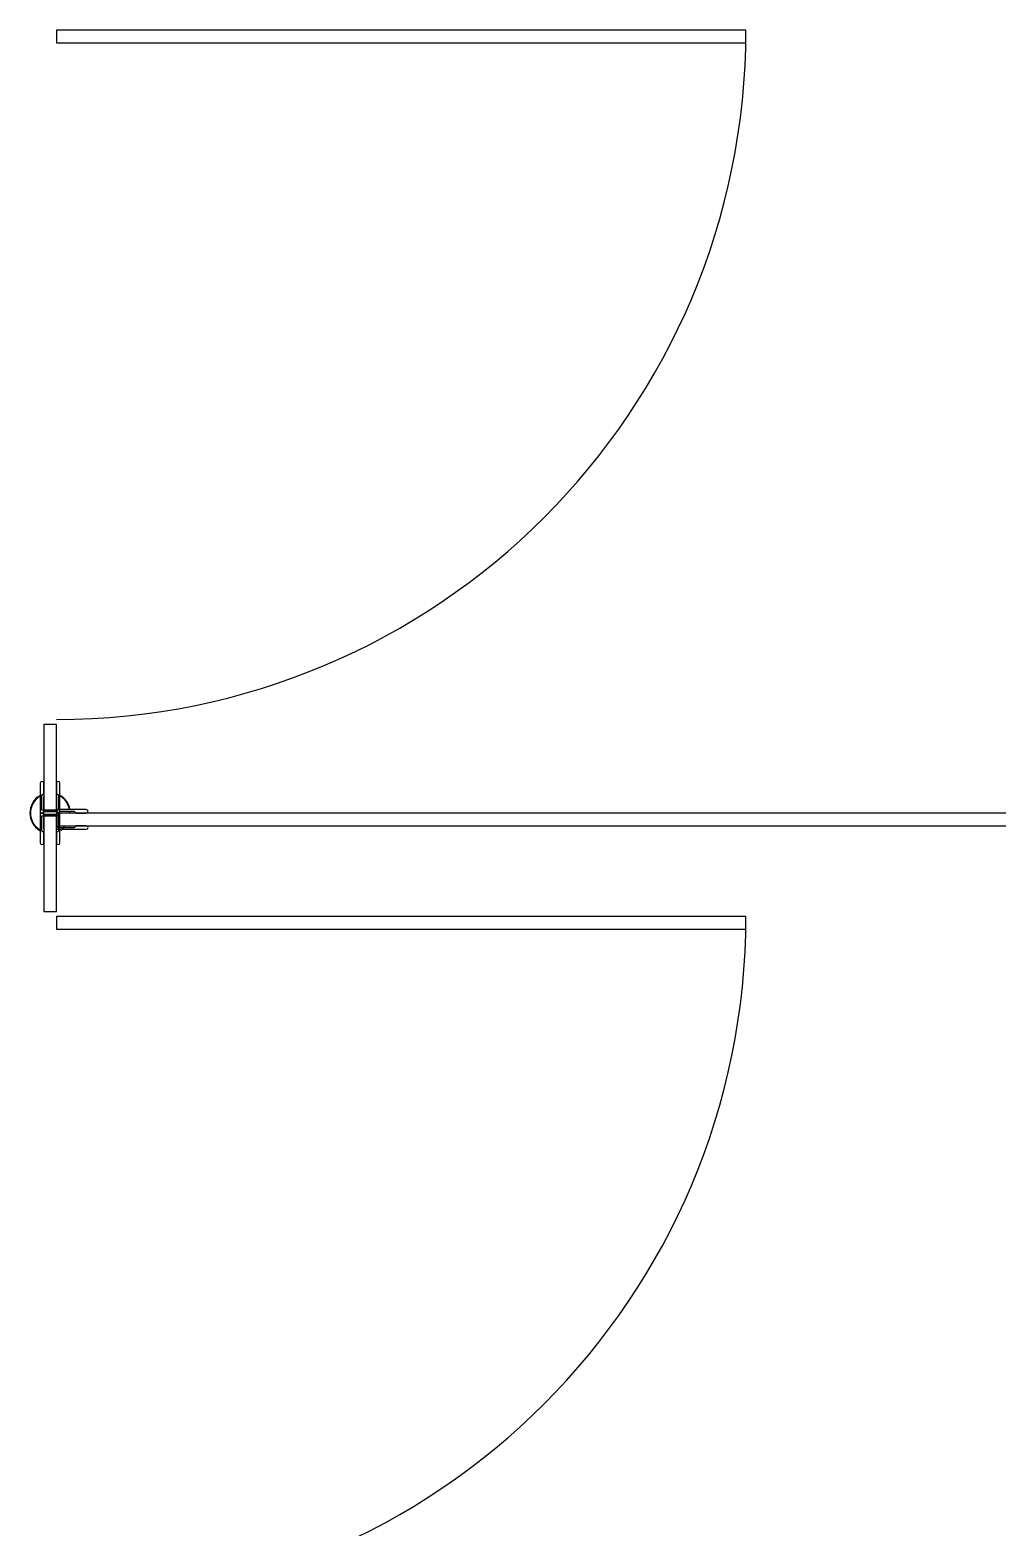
# Model space of a CAD drawing. Header units: millimetres. Extents: x -145636 to 131102, y -135903 to -7470.
# Drawn here: x 25831 to 26813, y -115773 to -114253 of the extents above; entities that cross this region are included whole.
import ezdxf

# ---------------------------------------------------------------- set-up
doc = ezdxf.new("R2010")
doc.units = ezdxf.units.MM
doc.layers.add('M_ARCHI', color=8, linetype='Continuous')

# ---------------------------------------------------------------- blocks, each defined once
blk = doc.blocks.new('RF Archi 21.10.2024')
at = {"layer": 'M_ARCHI', "color": 8}
for p, q in [((-139848, -130658.5), (-140548, -130658.5)), ((-140548, -130658.5), (-140548, -130671.5)), ((-139848, -130671.5), (-139848, -130658.5)), ((-140548, -130671.5), (-139848, -130671.5)), ((-140548, -131363.5), (-140561, -131363.5)), ((-140561, -131363.5), (-140561, -131450.5)), ((-140548, -131450.5), (-140548, -131363.5)), ((-140564.5, -131423.2), (-140564.5, -131453.5)), ((-140563, -131435.5), (-140561, -131433.5)), ((-140561, -131433.5), (-140561, -131423.2)), ((-140548, -131423.2), (-140548, -131433.5)), ((-140548, -131433.5), (-140546, -131435.5)), ((-140544.5, -131453.5), (-140544.5, -131423.2)), ((-140574.1, -131449.5), (-140574.3, -131450.3)), ((-140574.1, -131449.5), (-140574.3, -131450.3)), ((-140573.9, -131448.7), (-140574.1, -131449.5)), ((-140573.9, -131448.7), (-140574.1, -131449.5)), ((-140573.7, -131447.9), (-140573.9, -131448.7)), ((-140573.7, -131447.9), (-140573.9, -131448.7)), ((-140573.5, -131447.2), (-140573.7, -131447.9)), ((-140573.5, -131447.2), (-140573.7, -131447.9)), ((-140573.2, -131446.4), (-140573.5, -131447.2)), ((-140573.2, -131446.4), (-140573.5, -131447.2)), ((-140572.9, -131445.7), (-140573.2, -131446.4)), ((-140572.9, -131445.7), (-140573.2, -131446.4)), ((-140572.6, -131445), (-140572.9, -131445.7)), ((-140572.6, -131445), (-140572.9, -131445.7)), ((-140572.2, -131444.2), (-140572.6, -131445)), ((-140572.2, -131444.2), (-140572.6, -131445)), ((-140571.9, -131443.5), (-140572.2, -131444.2)), ((-140571.9, -131443.5), (-140572.2, -131444.2)), ((-140571.5, -131442.9), (-140571.9, -131443.5)), ((-140571.5, -131442.9), (-140571.9, -131443.5)), ((-140571, -131442.2), (-140571.5, -131442.9)), ((-140571, -131442.2), (-140571.5, -131442.9)), ((-140570.5, -131441.5), (-140571, -131442.2)), ((-140570.5, -131441.5), (-140571, -131442.2)), ((-140570.1, -131440.9), (-140570.5, -131441.5)), ((-140570.1, -131440.9), (-140570.5, -131441.5)), ((-140569.5, -131440.3), (-140570.1, -131440.9)), ((-140569.5, -131440.3), (-140570.1, -131440.9)), ((-140569, -131439.7), (-140569.5, -131440.3)), ((-140569, -131439.7), (-140569.5, -131440.3)), ((-140568.4, -131439.1), (-140569, -131439.7)), ((-140568.4, -131439.1), (-140569, -131439.7)), ((-140567.9, -131438.6), (-140568.4, -131439.1)), ((-140567.9, -131438.6), (-140568.4, -131439.1)), ((-140567.3, -131438.1), (-140567.9, -131438.6)), ((-140567.3, -131438.1), (-140567.9, -131438.6)), ((-140566.6, -131437.6), (-140567.3, -131438.1)), ((-140566.6, -131437.6), (-140567.3, -131438.1)), ((-140566, -131437.1), (-140566.6, -131437.6)), ((-140566, -131437.1), (-140566.6, -131437.6)), ((-140565.3, -131436.6), (-140566, -131437.1)), ((-140565.3, -131436.6), (-140566, -131437.1)), ((-140564.6, -131436.2), (-140565.3, -131436.6)), ((-140564.6, -131436.2), (-140565.3, -131436.6)), ((-140562.5, -131435.1), (-140563.2, -131435.5)), ((-140562.5, -131435.1), (-140563.2, -131435.5)), ((-140563, -131450.5), (-140563, -131435.5)), ((-140561.8, -131434.8), (-140562.5, -131435.1)), ((-140561.8, -131434.8), (-140562.5, -131435.1)), ((-140561, -131434.6), (-140561.8, -131434.8)), ((-140561, -131434.6), (-140561.8, -131434.8)), ((-140547.3, -131434.8), (-140548, -131434.6)), ((-140547.3, -131434.8), (-140548, -131434.6)), ((-140546.5, -131435.1), (-140547.3, -131434.8)), ((-140546.5, -131435.1), (-140547.3, -131434.8)), ((-140545.8, -131435.5), (-140546.5, -131435.1)), ((-140545.8, -131435.5), (-140546.5, -131435.1)), ((-140546, -131435.5), (-140546, -131450.5)), ((-140543.7, -131436.6), (-140544.4, -131436.2)), ((-140543.7, -131436.6), (-140544.4, -131436.2)), ((-140543, -131437.1), (-140543.7, -131436.6)), ((-140543, -131437.1), (-140543.7, -131436.6)), ((-140542.4, -131437.6), (-140543, -131437.1)), ((-140542.4, -131437.6), (-140543, -131437.1)), ((-140541.8, -131438.1), (-140542.4, -131437.6)), ((-140541.8, -131438.1), (-140542.4, -131437.6)), ((-140541.2, -131438.6), (-140541.8, -131438.1)), ((-140541.2, -131438.6), (-140541.8, -131438.1)), ((-140540.6, -131439.1), (-140541.2, -131438.6)), ((-140540.6, -131439.1), (-140541.2, -131438.6)), ((-140540, -131439.7), (-140540.6, -131439.1)), ((-140540, -131439.7), (-140540.6, -131439.1)), ((-140539.5, -131440.3), (-140540, -131439.7)), ((-140539.5, -131440.3), (-140540, -131439.7)), ((-140539, -131440.9), (-140539.5, -131440.3)), ((-140539, -131440.9), (-140539.5, -131440.3)), ((-140538.5, -131441.5), (-140539, -131440.9)), ((-140538.5, -131441.5), (-140539, -131440.9)), ((-140538, -131442.2), (-140538.5, -131441.5)), ((-140538, -131442.2), (-140538.5, -131441.5)), ((-140537.6, -131442.8), (-140538, -131442.2)), ((-140537.6, -131442.8), (-140538, -131442.2)), ((-140537.1, -131443.5), (-140537.6, -131442.8)), ((-140537.1, -131443.5), (-140537.6, -131442.8)), ((-140536.8, -131444.2), (-140537.1, -131443.5)), ((-140536.8, -131444.2), (-140537.1, -131443.5)), ((-140536.4, -131445), (-140536.8, -131444.2)), ((-140536.4, -131445), (-140536.8, -131444.2)), ((-140536.1, -131445.7), (-140536.4, -131445)), ((-140536.1, -131445.7), (-140536.4, -131445)), ((-140535.8, -131446.4), (-140536.1, -131445.7)), ((-140535.8, -131446.4), (-140536.1, -131445.7)), ((-140535.5, -131447.2), (-140535.8, -131446.4)), ((-140535.5, -131447.2), (-140535.8, -131446.4)), ((-140535.3, -131447.9), (-140535.5, -131447.2)), ((-140535.3, -131447.9), (-140535.5, -131447.2)), ((-140535.1, -131448.7), (-140535.3, -131447.9)), ((-140535.1, -131448.7), (-140535.3, -131447.9)), ((-140534.9, -131449.5), (-140535.1, -131448.7)), ((-140534.9, -131449.5), (-140535.1, -131448.7)), ((-140534.8, -131450.3), (-140534.9, -131449.5)), ((-140534.8, -131450.3), (-140534.9, -131449.5)), ((-140574.4, -131451.9), (-140574.5, -131452.7)), ((-140574.4, -131451.9), (-140574.5, -131452.7)), ((-140574.5, -131452.7), (-140574.5, -131453.5)), ((-140574.5, -131452.7), (-140574.5, -131453.5)), ((-140574.5, -131453.5), (-140574.5, -131454.3)), ((-140574.5, -131453.5), (-140574.5, -131454.3)), ((-140574.5, -131454.3), (-140574.4, -131455.1)), ((-140574.5, -131454.3), (-140574.4, -131455.1)), ((-140574.3, -131450.3), (-140574.4, -131451.1)), ((-140574.3, -131450.3), (-140574.4, -131451.1)), ((-140574.4, -131451.1), (-140574.4, -131451.9)), ((-140574.4, -131451.1), (-140574.4, -131451.9)), ((-140574.4, -131455.1), (-140574.4, -131455.9)), ((-140574.4, -131455.1), (-140574.4, -131455.9)), ((-140574.4, -131455.9), (-140574.3, -131456.7)), ((-140574.4, -131455.9), (-140574.3, -131456.7)), ((-140574.3, -131456.7), (-140574.1, -131457.4)), ((-140574.3, -131456.7), (-140574.1, -131457.4)), ((-140574.1, -131457.4), (-140573.9, -131458.2)), ((-140574.1, -131457.4), (-140573.9, -131458.2)), ((-140573.9, -131458.2), (-140573.7, -131459)), ((-140573.9, -131458.2), (-140573.7, -131459)), ((-140573.7, -131459), (-140573.5, -131459.8)), ((-140573.7, -131459), (-140573.5, -131459.8)), ((-140573.5, -131459.8), (-140573.2, -131460.5)), ((-140573.5, -131459.8), (-140573.2, -131460.5)), ((-140573.2, -131460.5), (-140572.9, -131461.3)), ((-140573.2, -131460.5), (-140572.9, -131461.3)), ((-140572.9, -131461.3), (-140572.6, -131462)), ((-140572.9, -131461.3), (-140572.6, -131462)), ((-140572.6, -131462), (-140572.2, -131462.7)), ((-140572.6, -131462), (-140572.2, -131462.7)), ((-140572.2, -131462.7), (-140571.9, -131463.4)), ((-140572.2, -131462.7), (-140571.9, -131463.4)), ((-140571.9, -131463.4), (-140571.5, -131464.1)), ((-140571.9, -131463.4), (-140571.5, -131464.1)), ((-140571.5, -131464.1), (-140571, -131464.8)), ((-140571.5, -131464.1), (-140571, -131464.8)), ((-140571, -131464.8), (-140570.5, -131465.4)), ((-140571, -131464.8), (-140570.5, -131465.4)), ((-140564.5, -131453.5), (-140563, -131453.5)), ((-140563, -131453.5), (-140564.5, -131453.5)), ((-140564.5, -131453.5), (-140564.5, -131483.7)), ((-140546, -131450.5), (-140563, -131450.5)), ((-140563, -131453.5), (-140561, -131452)), ((-140561, -131455), (-140563, -131453.5)), ((-140563, -131471.5), (-140563, -131456.5)), ((-140563, -131456.5), (-140546, -131456.5)), ((-140561, -131450.5), (-140548, -131450.5)), ((-140561, -131452), (-140548, -131452)), ((-140548, -131455), (-140561, -131455)), ((-140548, -131456.5), (-140561, -131456.5)), ((-140561, -131456.5), (-140561, -131553.5)), ((-140517.8, -131450), (-140548, -131450)), ((-140548, -131450), (-140548, -131451.5)), ((-140548, -131451.5), (-140546.5, -131453.5)), ((-140548, -131452), (-140546, -131453.5)), ((-140546, -131453.5), (-140548, -131455)), ((-140548, -131553.5), (-140548, -131456.5)), ((-140546.5, -131453.5), (-140546.5, -131466.5)), ((-140546, -131453.5), (-140544.5, -131453.5)), ((-140544.5, -131453.5), (-140546, -131453.5)), ((-140546, -131456.5), (-140546, -131471.5)), ((-140545, -131468.5), (-140545, -131451.5)), ((-140545, -131451.5), (-140530, -131451.5)), ((-138764, -131453.5), (-140545, -131453.5)), ((-140545, -131453.5), (-140545, -131466.5)), ((-140544.5, -131483.7), (-140544.5, -131453.5)), ((-140534.5, -131452.7), (-140534.6, -131451.9)), ((-140534.5, -131452.7), (-140534.6, -131451.9)), ((-140534.5, -131453.5), (-140534.5, -131452.7)), ((-140534.5, -131453.5), (-140534.5, -131452.7)), ((-140530, -131451.5), (-140528, -131453.5)), ((-140528, -131453.5), (-140517.8, -131453.5)), ((-140570.5, -131465.4), (-140570.1, -131466)), ((-140570.5, -131465.4), (-140570.1, -131466)), ((-140570.1, -131466), (-140569.5, -131466.7)), ((-140570.1, -131466), (-140569.5, -131466.7)), ((-140569.5, -131466.7), (-140569, -131467.2)), ((-140569.5, -131466.7), (-140569, -131467.2)), ((-140569, -131467.2), (-140568.4, -131467.8)), ((-140569, -131467.2), (-140568.4, -131467.8)), ((-140568.4, -131467.8), (-140567.9, -131468.4)), ((-140568.4, -131467.8), (-140567.9, -131468.4)), ((-140567.9, -131468.4), (-140567.2, -131468.9)), ((-140567.9, -131468.4), (-140567.2, -131468.9)), ((-140567.2, -131468.9), (-140566.6, -131469.4)), ((-140567.2, -131468.9), (-140566.6, -131469.4)), ((-140566.6, -131469.4), (-140566, -131469.9)), ((-140566.6, -131469.4), (-140566, -131469.9)), ((-140566, -131469.9), (-140565.3, -131470.3)), ((-140566, -131469.9), (-140565.3, -131470.3)), ((-140565.3, -131470.3), (-140564.6, -131470.7)), ((-140565.3, -131470.3), (-140564.6, -131470.7)), ((-140563.2, -131471.5), (-140562.5, -131471.8)), ((-140563.2, -131471.5), (-140562.5, -131471.8)), ((-140561, -131473.5), (-140563, -131471.5)), ((-140562.5, -131471.8), (-140561.8, -131472.1)), ((-140562.5, -131471.8), (-140561.8, -131472.1)), ((-140561.8, -131472.1), (-140561, -131472.4)), ((-140561.8, -131472.1), (-140561, -131472.4)), ((-140561, -131483.7), (-140561, -131473.5)), ((-140546.5, -131466.5), (-140548, -131468.5)), ((-140548, -131468.5), (-140548, -131470)), ((-140548, -131470), (-140517.8, -131470)), ((-140546, -131471.5), (-140548, -131473.5)), ((-140548, -131472.4), (-140547.3, -131472.1)), ((-140548, -131472.4), (-140547.3, -131472.1)), ((-140548, -131473.5), (-140548, -131483.7)), ((-140547.3, -131472.1), (-140546.5, -131471.8)), ((-140547.3, -131472.1), (-140546.5, -131471.8)), ((-140546.5, -131471.8), (-140545.8, -131471.5)), ((-140546.5, -131471.8), (-140545.8, -131471.5)), ((-140545, -131466.5), (-138764, -131466.5)), ((-140530, -131468.5), (-140545, -131468.5)), ((-140544.4, -131470.7), (-140543.7, -131470.3)), ((-140544.4, -131470.7), (-140543.7, -131470.3)), ((-140543.7, -131470.3), (-140543, -131469.9)), ((-140543.7, -131470.3), (-140543, -131469.9)), ((-140541.8, -131468.9), (-140541.2, -131468.4)), ((-140541.8, -131468.9), (-140541.2, -131468.4)), ((-140541.2, -131468.4), (-140540.6, -131467.8)), ((-140541.2, -131468.4), (-140540.6, -131467.8)), ((-140540.6, -131467.8), (-140540, -131467.2)), ((-140540.6, -131467.8), (-140540, -131467.2)), ((-140540, -131467.2), (-140539.5, -131466.7)), ((-140540, -131467.2), (-140539.5, -131466.7)), ((-140528, -131466.5), (-140530, -131468.5)), ((-140517.8, -131466.5), (-140528, -131466.5)), ((-140561, -131553.5), (-140548, -131553.5)), ((-139848, -131558.5), (-140548, -131558.5)), ((-140548, -131558.5), (-140548, -131571.5)), ((-139848, -131571.5), (-139848, -131558.5)), ((-140548, -131571.5), (-139848, -131571.5))]:
    blk.add_line(p, q, dxfattribs=at)
for centre, radius, start, end in [((-140548, -130658.5), 700, 270, 0), ((-140562.8, -131423.2), 1.75, 90, 180), ((-140562.8, -131423.2), 1.75, 0, 90), ((-140546.3, -131423.2), 1.75, 90, 180), ((-140546.3, -131423.2), 1.75, 0, 90), ((-140554.5, -131453.5), 20.5, 121.0437, 180), ((-140554.5, -131453.5), 20.5, 121.0437, 180), ((-140554.5, -131453.5), 20, 120.7833, 180), ((-140554.5, -131453.5), 20, 120.7833, 180), ((-140554.5, -131453.5), 20, 121.8198, 180), ((-140554.5, -131453.5), 20, 121.8198, 180), ((-140554.5, -131453.5), 20, 10.5945, 58.2143), ((-140554.5, -131453.5), 20, 11.1369, 58.1802), ((-140554.5, -131453.5), 20, 10.5945, 58.2143), ((-140554.5, -131453.5), 20, 11.1369, 58.1802), ((-140554.5, -131453.5), 20.5, 10.8653, 58.9563), ((-140554.5, -131453.5), 20.5, 10.8653, 58.9563), ((-140554.5, -131453.5), 20.5, 180, 238.9563), ((-140554.5, -131453.5), 20.5, 180, 238.9563), ((-140554.5, -131453.5), 20, 180, 238.2143), ((-140554.5, -131453.5), 20, 180, 238.1802), ((-140554.5, -131453.5), 20, 180, 238.2143), ((-140554.5, -131453.5), 20, 180, 238.1802), ((-140517.8, -131451.7), 1.75, 0, 90), ((-140517.8, -131451.7), 1.75, 270, 0), ((-140554.5, -131453.5), 20, 301.8198, 315), ((-140554.5, -131453.5), 20, 301.8198, 315), ((-140554.5, -131453.5), 20.5, 302.4466, 315), ((-140554.5, -131453.5), 20.5, 302.4466, 315), ((-140517.8, -131468.2), 1.75, 0, 90), ((-140517.8, -131468.2), 1.75, 270, 0), ((-140562.8, -131483.7), 1.75, 180, 270), ((-140562.8, -131483.7), 1.75, 270, 0), ((-140546.3, -131483.7), 1.75, 180, 270), ((-140546.3, -131483.7), 1.75, 270, 0), ((-140548, -131558.5), 700, 270, 0)]:
    blk.add_arc(centre, radius, start, end, dxfattribs=at)
for points in [[(-140561, -131453.5), (-140561, -131451.8), (-140561, -131448.6), (-140561, -131443.9), (-140561, -131439.9), (-140561, -131437.9), (-140561, -131437.1)], [(-140561, -131453.5), (-140561, -131451.8), (-140561, -131448.6), (-140561, -131443.9), (-140561, -131439.9), (-140561, -131437.9), (-140561, -131437.1)], [(-140548, -131437.1), (-140548, -131437.9), (-140548, -131439.9), (-140548, -131443.9), (-140548, -131448.6), (-140548, -131451.8), (-140548, -131453.5)], [(-140548, -131437.1), (-140548, -131437.9), (-140548, -131439.9), (-140548, -131443.9), (-140548, -131448.6), (-140548, -131451.8), (-140548, -131453.5)], [(-140561, -131469.9), (-140561, -131469), (-140561, -131467), (-140561, -131463.1), (-140561, -131458.3), (-140561, -131455.1), (-140561, -131453.5)], [(-140561, -131469.9), (-140561, -131469), (-140561, -131467), (-140561, -131463.1), (-140561, -131458.3), (-140561, -131455.1), (-140561, -131453.5)], [(-140548, -131453.5), (-140548, -131455.1), (-140548, -131458.3), (-140548, -131463.1), (-140548, -131467), (-140548, -131469), (-140548, -131469.9)], [(-140548, -131453.5), (-140548, -131455.1), (-140548, -131458.3), (-140548, -131463.1), (-140548, -131467), (-140548, -131469), (-140548, -131469.9)]]:
    blk.add_open_spline(points, degree=3, dxfattribs=at)

msp = doc.modelspace()

# ---------------------------------------------------------------- block references
at = {"layer": 'M_ARCHI', "color": 8, "linetype": 'Continuous'}
msp.add_blockref('RF Archi 21.10.2024', (166405.7, 16405.4), dxfattribs=at)

doc.saveas('drawing.dxf')
